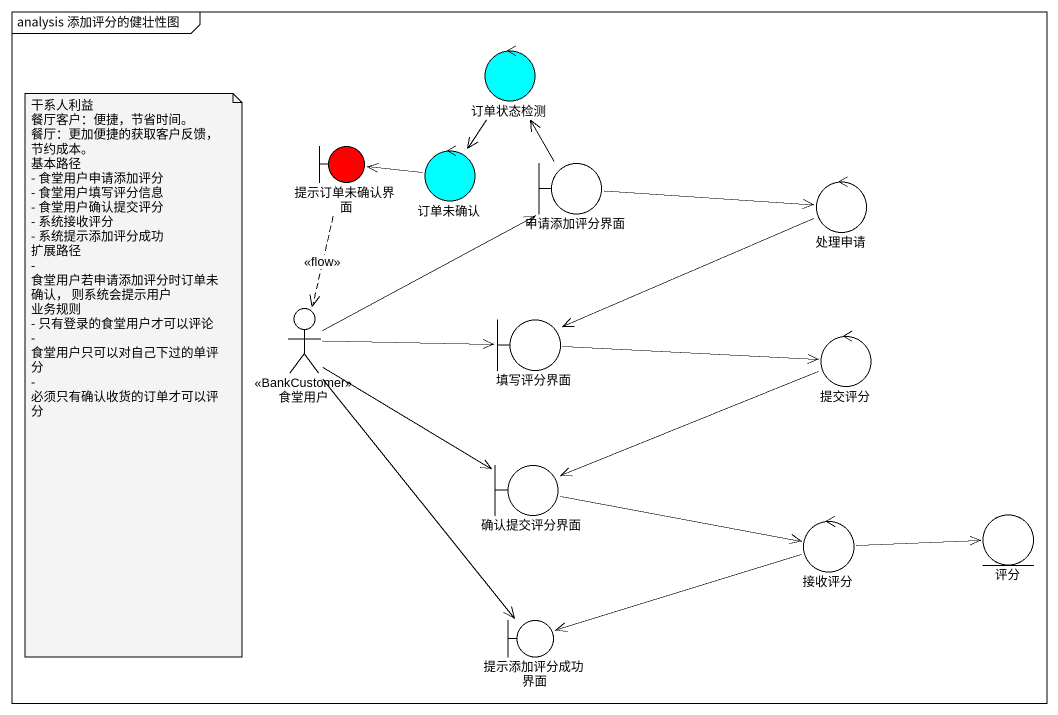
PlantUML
@startuml
mainframe analysis 添加评分的健壮性图
control 订单状态检测 #00FFFF
boundary 提示订单未确认界面 #FF0000
control 订单未确认 #00FFFF
boundary 申请添加评分界面
control 处理申请
actor 食堂用户 <<BankCustomer>>
boundary 填写评分界面
control 提交评分
boundary 确认提交评分界面
control 接收评分
entity 评分
boundary 提示添加评分成功界面
订单状态检测 --> 订单未确认
提示订单未确认界面 ..> 食堂用户 : <<flow>>
订单未确认 -left-> 提示订单未确认界面
申请添加评分界面 -up-> 订单状态检测
申请添加评分界面 -right-> 处理申请
处理申请 -left-> 填写评分界面
食堂用户 -right-> 申请添加评分界面
食堂用户 -right-> 填写评分界面
食堂用户 --> 确认提交评分界面
食堂用户 --> 提示添加评分成功界面
填写评分界面 -right-> 提交评分
提交评分 -left-> 确认提交评分界面
确认提交评分界面 -right-> 接收评分
接收评分 -right-> 评分
接收评分 -left-> 提示添加评分成功界面
note as N1
  干系人利益
  餐厅客户：便捷，节省时间。
  餐厅：更加便捷的获取客户反馈，节约成本。
  基本路径
  - 食堂用户申请添加评分
  - 食堂用户填写评分信息
  - 食堂用户确认提交评分
  - 系统接收评分
  - 系统提示添加评分成功
  扩展路径
  - 食堂用户若申请添加评分时订单未确认， 则系统会提示用户
  业务规则
  - 只有登录的食堂用户才可以评论
  - 食堂用户只可以对自己下过的单评分
  - 必须只有确认收货的订单才可以评分
end note
@enduml
